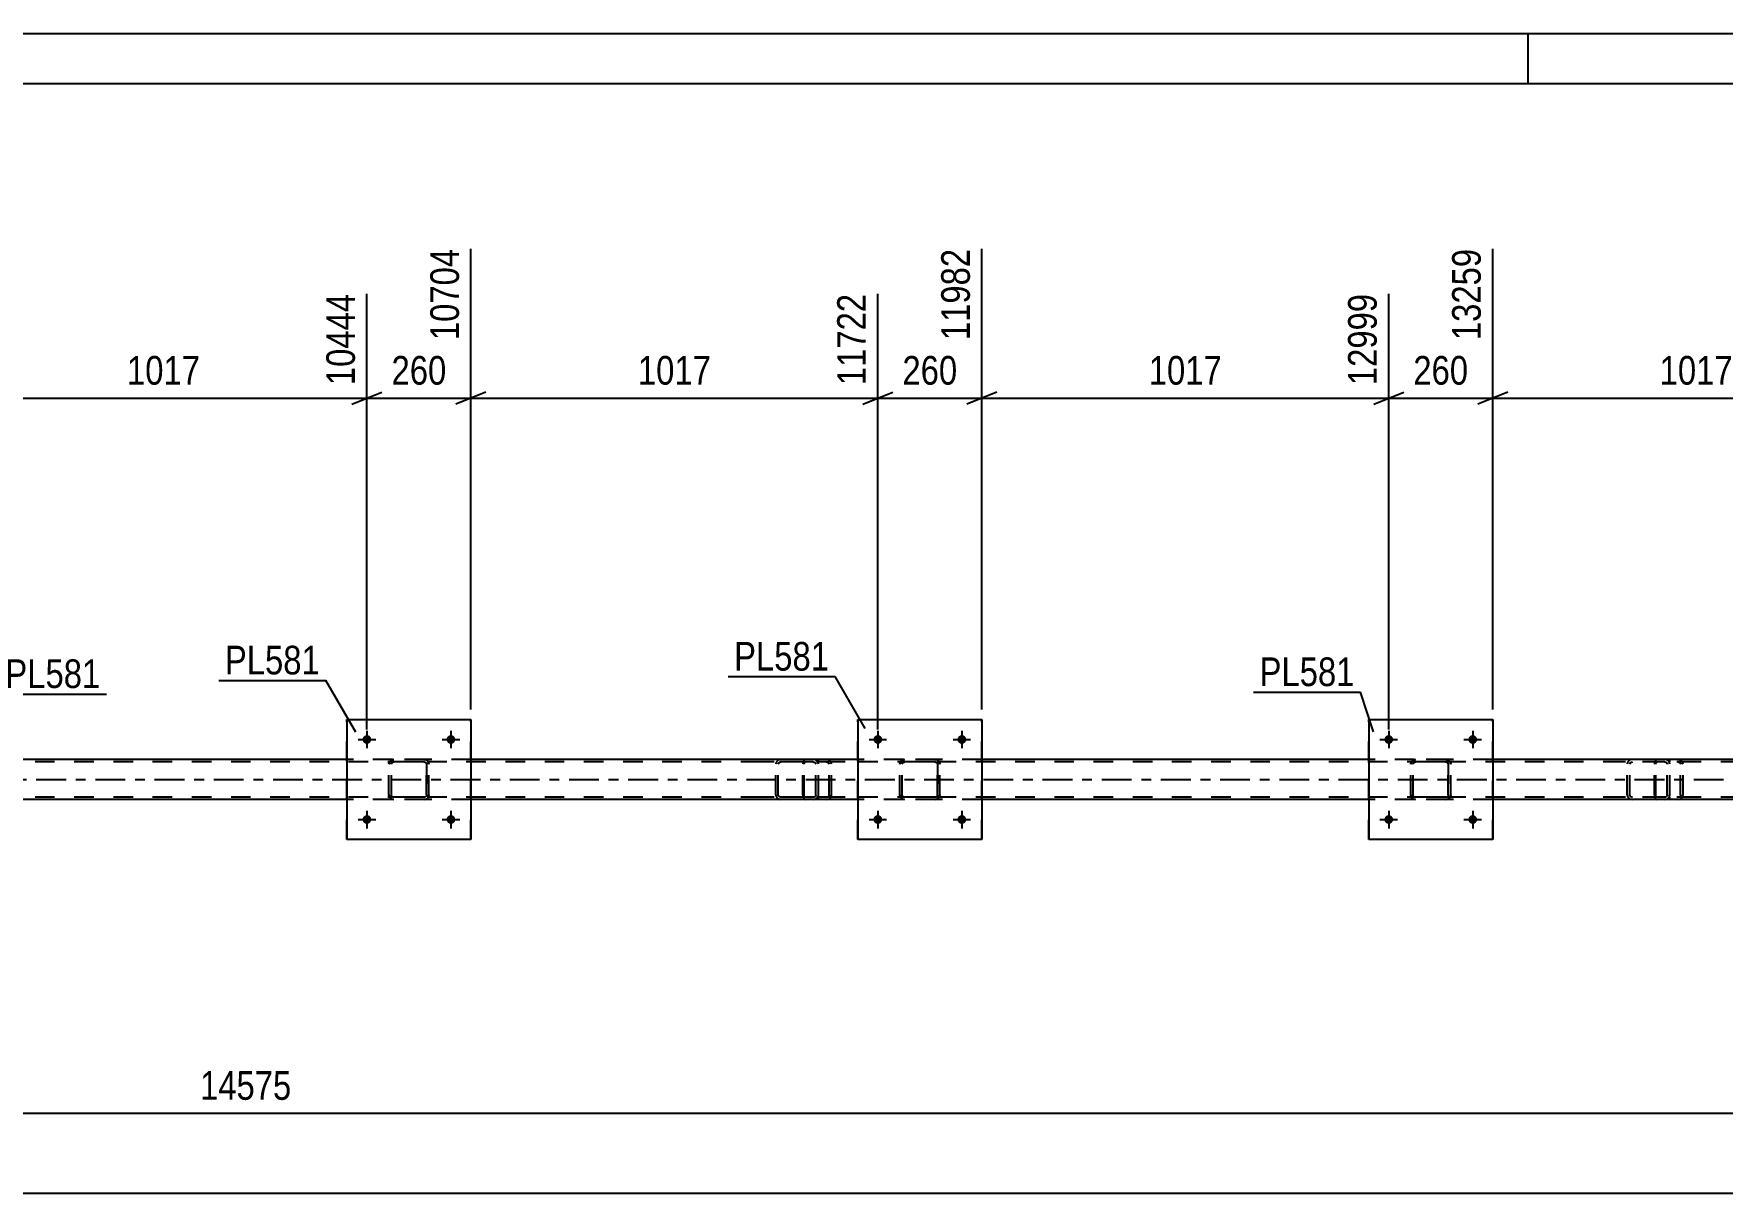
# Model space of a CAD drawing. Header units: millimetres. Extents: x -116 to 725, y -402 to 192.
# Drawn here: x 365.9 to 534.7, y 75.8 to 191.7 of the extents above; entities that cross this region are included whole.
import ezdxf

# ---------------------------------------------------------------- set-up
doc = ezdxf.new("R2010")
doc.units = ezdxf.units.MM
doc.linetypes.add('DXK_LINE_DOT2', pattern=[3.9198, 1.9599, -1.9599])
doc.linetypes.add('DXK_LINE_DOT3', pattern=[5.9187, 2.979, -0.9799, 0.9799, -0.9799])
doc.styles.add('Arial Narrow', font='ARIALN.TTF', dxfattribs={"height": 0.2})

# ---------------------------------------------------------------- blocks, each defined once
blk = doc.blocks.new('Unknown-203720616-1133')
at = {"color": 5, "linetype": 'Continuous'}
for p, q in [((725.28, 191.75), (-115.72, 191.75)), ((515.28, 186.75), (515.28, 191.75)), ((720.28, 186.75), (-110.72, 186.75))]:
    blk.add_line(p, q, dxfattribs=at)
blk = doc.blocks.new('Part-203720616-6532 - 6525')
at = {"color": 2, "linetype": 'Continuous'}
for p, q in [((448.25, 123.19), (448.25, 111.19)), ((448.25, 123.19), (460.65, 123.19)), ((460.65, 123.19), (460.65, 111.19)), ((460.65, 111.19), (448.25, 111.19))]:
    blk.add_line(p, q, dxfattribs=at)
at = {"color": 7, "linetype": 'DXK_LINE_DOT2'}
for p, q in [((448.25, 111.19), (448.25, 123.19)), ((460.65, 111.19), (460.65, 123.19))]:
    blk.add_line(p, q, dxfattribs=at)
blk = doc.blocks.new('Part-203720616-6527 - 6525')
at = {"color": 7, "linetype": 'DXK_LINE_DOT2'}
for p, q in [((452.45, 118.71), (452.49, 118.89)), ((452.49, 118.89), (452.45, 118.71)), ((452.45, 115.67), (452.45, 118.71)), ((452.45, 115.67), (452.45, 118.71)), ((452.69, 118.71), (452.71, 118.8)), ((452.69, 115.67), (452.69, 118.71)), ((452.69, 115.67), (452.69, 118.71)), ((452.71, 118.8), (452.76, 118.88)), ((452.75, 119.15), (452.93, 119.19)), ((452.93, 119.19), (452.75, 119.15)), ((452.76, 118.88), (452.84, 118.93)), ((452.84, 118.93), (452.93, 118.95)), ((455.97, 119.19), (452.93, 119.19)), ((455.97, 118.95), (452.93, 118.95)), ((455.97, 119.19), (456.16, 119.15)), ((456.16, 119.15), (455.97, 119.19)), ((455.97, 118.95), (456.06, 118.93)), ((456.06, 118.93), (456.14, 118.88)), ((456.14, 118.88), (456.19, 118.8)), ((456.19, 118.8), (456.21, 118.71)), ((456.21, 115.67), (456.21, 118.71)), ((456.21, 118.71), (456.21, 115.67)), ((456.42, 118.89), (456.45, 118.71)), ((456.45, 118.71), (456.42, 118.89)), ((456.45, 115.67), (456.45, 118.71)), ((456.45, 115.67), (456.45, 118.71)), ((452.49, 115.48), (452.45, 115.67)), ((452.45, 115.67), (452.49, 115.48)), ((452.71, 115.57), (452.69, 115.67)), ((452.76, 115.5), (452.71, 115.57)), ((452.93, 115.19), (452.75, 115.22)), ((452.75, 115.22), (452.93, 115.19)), ((452.84, 115.44), (452.76, 115.5)), ((452.93, 115.43), (452.84, 115.44)), ((455.97, 115.43), (452.93, 115.43)), ((455.97, 115.19), (452.93, 115.19)), ((456.06, 115.44), (455.97, 115.43)), ((456.16, 115.22), (455.97, 115.19)), ((455.97, 115.19), (456.16, 115.22)), ((456.14, 115.5), (456.06, 115.44)), ((456.19, 115.57), (456.14, 115.5)), ((456.21, 115.67), (456.19, 115.57)), ((456.45, 115.67), (456.42, 115.48)), ((456.42, 115.48), (456.45, 115.67))]:
    blk.add_line(p, q, dxfattribs=at)
at = {"color": 7, "linetype": 'DXK_LINE_DOT3'}
blk.add_line((454.45, 117.19), (454.45, 117.19), dxfattribs=at)
at = {"color": 7, "linetype": 'DXK_LINE_DOT2'}
for centre, start, end in [((452.93, 118.71), 112.5, 157.5), ((452.93, 118.71), 112.5, 157.5), ((455.97, 118.71), 22.5, 67.5), ((455.97, 118.71), 22.5, 67.5), ((452.93, 115.67), 202.5, 247.5), ((452.93, 115.67), 202.5, 247.5), ((455.97, 115.67), 292.5, 337.5), ((455.97, 115.67), 292.5, 337.5)]:
    blk.add_arc(centre, 0.48, start, end, dxfattribs=at)
blk = doc.blocks.new('Part-203720616-6679 - 6525')
at = {"color": 7, "linetype": 'DXK_LINE_DOT2'}
for p, q in [((630.57, 118.95), (-18.61, 118.95)), ((409.57, 119.19), (397.17, 119.19)), ((460.65, 119.19), (448.25, 119.19)), ((511.73, 119.19), (499.33, 119.19)), ((630.57, 115.43), (-18.61, 115.43)), ((409.57, 115.19), (397.17, 115.19)), ((460.65, 115.19), (448.25, 115.19)), ((511.73, 115.19), (499.33, 115.19))]:
    blk.add_line(p, q, dxfattribs=at)
at = {"color": 2, "linetype": 'Continuous'}
for p, q in [((397.17, 119.19), (358.49, 119.19)), ((448.25, 119.19), (409.57, 119.19)), ((499.33, 119.19), (460.65, 119.19)), ((550.41, 119.19), (511.73, 119.19)), ((397.17, 115.19), (358.49, 115.19)), ((448.25, 115.19), (409.57, 115.19)), ((499.33, 115.19), (460.65, 115.19)), ((550.41, 115.19), (511.73, 115.19))]:
    blk.add_line(p, q, dxfattribs=at)
at = {"color": 7, "linetype": 'DXK_LINE_DOT3'}
blk.add_line((-18.61, 117.19), (630.57, 117.19), dxfattribs=at)
blk = doc.blocks.new('Part-203720616-6620 - 6525')
at = {"color": 7, "linetype": 'DXK_LINE_DOT2'}
for p, q in [((527.91, 118.89), (527.89, 118.71)), ((527.89, 115.67), (527.89, 118.71)), ((527.97, 119.05), (527.91, 118.89)), ((528.06, 119.15), (527.97, 119.05)), ((528.03, 118.71), (528.04, 118.8)), ((528.03, 115.67), (528.03, 118.71)), ((528.04, 118.8), (528.07, 118.88)), ((528.16, 119.19), (528.06, 119.15)), ((528.07, 118.88), (528.11, 118.93)), ((528.11, 118.93), (528.16, 118.95)), ((532.1, 119.19), (528.16, 119.19)), ((532.1, 118.95), (528.16, 118.95)), ((529.44, 118.95), (529.44, 119.19)), ((530.45, 119.15), (530.26, 119.19)), ((530.26, 118.95), (530.35, 118.93)), ((530.35, 118.93), (530.43, 118.88)), ((530.43, 118.88), (530.49, 118.8)), ((530.49, 118.8), (530.51, 118.71)), ((530.51, 115.67), (530.51, 118.71)), ((530.72, 118.88), (530.72, 118.89)), ((530.76, 118.71), (530.72, 118.88)), ((530.76, 115.67), (530.76, 118.71)), ((527.89, 115.67), (527.91, 115.48)), ((527.91, 115.48), (527.97, 115.33)), ((527.97, 115.33), (528.06, 115.22)), ((528.04, 115.57), (528.03, 115.67)), ((528.07, 115.5), (528.04, 115.57)), ((528.06, 115.22), (528.16, 115.19)), ((528.11, 115.44), (528.07, 115.5)), ((528.16, 115.43), (528.11, 115.44)), ((532.1, 115.43), (528.16, 115.43)), ((532.1, 115.19), (528.16, 115.19)), ((529.44, 115.19), (529.44, 115.43)), ((530.35, 115.44), (530.26, 115.43)), ((530.26, 115.19), (530.45, 115.22)), ((530.43, 115.5), (530.35, 115.44)), ((530.49, 115.57), (530.43, 115.5)), ((530.51, 115.67), (530.49, 115.57)), ((530.72, 115.48), (530.76, 115.67))]:
    blk.add_line(p, q, dxfattribs=at)
for centre, start, end in [((530.27, 118.69), 23.8494, 68.8059), ((530.27, 115.68), 291.1941, 336.1506)]:
    blk.add_arc(centre, 0.492, start, end, dxfattribs=at)
blk = doc.blocks.new('Part-203720616-6621 - 6525')
at = {"color": 7, "linetype": 'DXK_LINE_DOT2'}
for p, q in [((442.78, 118.89), (442.76, 118.71)), ((442.76, 115.67), (442.76, 118.71)), ((442.84, 119.05), (442.78, 118.89)), ((442.93, 119.15), (442.84, 119.05)), ((442.89, 118.71), (442.9, 118.8)), ((442.89, 115.67), (442.89, 118.71)), ((442.9, 118.8), (442.93, 118.88)), ((443.03, 119.19), (442.93, 119.15)), ((442.93, 118.88), (442.98, 118.93)), ((442.98, 118.93), (443.03, 118.95)), ((446.97, 119.19), (443.03, 119.19)), ((446.97, 118.95), (443.03, 118.95)), ((444.31, 118.95), (444.31, 119.19)), ((445.31, 119.15), (445.12, 119.19)), ((445.12, 118.95), (445.22, 118.93)), ((445.22, 118.93), (445.3, 118.88)), ((445.3, 118.88), (445.35, 118.8)), ((445.35, 118.8), (445.37, 118.71)), ((445.37, 115.67), (445.37, 118.71)), ((445.59, 118.88), (445.59, 118.89)), ((445.62, 118.71), (445.59, 118.88)), ((445.62, 115.67), (445.62, 118.71)), ((442.76, 115.67), (442.78, 115.48)), ((442.78, 115.48), (442.84, 115.33)), ((442.84, 115.33), (442.93, 115.22)), ((442.9, 115.57), (442.89, 115.67)), ((442.93, 115.5), (442.9, 115.57)), ((442.98, 115.44), (442.93, 115.5)), ((442.93, 115.22), (443.03, 115.19)), ((443.03, 115.43), (442.98, 115.44)), ((446.97, 115.43), (443.03, 115.43)), ((446.97, 115.19), (443.03, 115.19)), ((444.31, 115.19), (444.31, 115.43)), ((445.22, 115.44), (445.12, 115.43)), ((445.12, 115.19), (445.31, 115.22)), ((445.3, 115.5), (445.22, 115.44)), ((445.35, 115.57), (445.3, 115.5)), ((445.37, 115.67), (445.35, 115.57)), ((445.59, 115.48), (445.62, 115.67))]:
    blk.add_line(p, q, dxfattribs=at)
for centre, start, end in [((445.14, 118.69), 23.8494, 68.8059), ((445.14, 115.68), 291.1941, 336.1506)]:
    blk.add_arc(centre, 0.492, start, end, dxfattribs=at)
blk = doc.blocks.new('Part-203720616-6575 - 6525')
at = {"color": 7, "linetype": 'DXK_LINE_DOT2'}
for p, q in [((401.37, 118.71), (401.41, 118.89)), ((401.41, 118.89), (401.37, 118.71)), ((401.37, 115.67), (401.37, 118.71)), ((401.37, 115.67), (401.37, 118.71)), ((401.61, 118.71), (401.63, 118.8)), ((401.61, 115.67), (401.61, 118.71)), ((401.61, 115.67), (401.61, 118.71)), ((401.63, 118.8), (401.68, 118.88)), ((401.67, 119.15), (401.85, 119.19)), ((401.85, 119.19), (401.67, 119.15)), ((401.68, 118.88), (401.76, 118.93)), ((401.76, 118.93), (401.85, 118.95)), ((404.89, 119.19), (401.85, 119.19)), ((404.89, 118.95), (401.85, 118.95)), ((404.89, 119.19), (405.08, 119.15)), ((405.08, 119.15), (404.89, 119.19)), ((404.89, 118.95), (404.98, 118.93)), ((404.98, 118.93), (405.06, 118.88)), ((405.06, 118.88), (405.11, 118.8)), ((405.11, 118.8), (405.13, 118.71)), ((405.13, 115.67), (405.13, 118.71)), ((405.13, 118.71), (405.13, 115.67)), ((405.34, 118.89), (405.37, 118.71)), ((405.37, 118.71), (405.34, 118.89)), ((405.37, 115.67), (405.37, 118.71)), ((405.37, 115.67), (405.37, 118.71)), ((401.41, 115.48), (401.37, 115.67)), ((401.37, 115.67), (401.41, 115.48)), ((401.63, 115.57), (401.61, 115.67)), ((401.68, 115.5), (401.63, 115.57)), ((401.85, 115.19), (401.67, 115.22)), ((401.67, 115.22), (401.85, 115.19)), ((401.76, 115.44), (401.68, 115.5)), ((401.85, 115.43), (401.76, 115.44)), ((404.89, 115.43), (401.85, 115.43)), ((404.89, 115.19), (401.85, 115.19)), ((404.98, 115.44), (404.89, 115.43)), ((405.08, 115.22), (404.89, 115.19)), ((404.89, 115.19), (405.08, 115.22)), ((405.06, 115.5), (404.98, 115.44)), ((405.11, 115.57), (405.06, 115.5)), ((405.13, 115.67), (405.11, 115.57)), ((405.37, 115.67), (405.34, 115.48)), ((405.34, 115.48), (405.37, 115.67))]:
    blk.add_line(p, q, dxfattribs=at)
at = {"color": 7, "linetype": 'DXK_LINE_DOT3'}
blk.add_line((403.37, 117.19), (403.37, 117.19), dxfattribs=at)
at = {"color": 7, "linetype": 'DXK_LINE_DOT2'}
for centre, start, end in [((401.85, 118.71), 112.5, 157.5), ((401.85, 118.71), 112.5, 157.5), ((404.89, 118.71), 22.5, 67.5), ((404.89, 118.71), 22.5, 67.5), ((401.85, 115.67), 202.5, 247.5), ((401.85, 115.67), 202.5, 247.5), ((404.89, 115.67), 292.5, 337.5), ((404.89, 115.67), 292.5, 337.5)]:
    blk.add_arc(centre, 0.48, start, end, dxfattribs=at)
blk = doc.blocks.new('Part-203720616-6580 - 6525')
at = {"color": 2, "linetype": 'Continuous'}
for p, q in [((397.17, 123.19), (397.17, 111.19)), ((397.17, 123.19), (409.57, 123.19)), ((409.57, 123.19), (409.57, 111.19)), ((409.57, 111.19), (397.17, 111.19))]:
    blk.add_line(p, q, dxfattribs=at)
at = {"color": 7, "linetype": 'DXK_LINE_DOT2'}
for p, q in [((397.17, 111.19), (397.17, 123.19)), ((409.57, 111.19), (409.57, 123.19))]:
    blk.add_line(p, q, dxfattribs=at)
blk = doc.blocks.new('Part-203720616-6721 - 6525')
at = {"color": 7, "linetype": 'DXK_LINE_DOT2'}
for p, q in [((443.8, 119.19), (438.4, 119.19)), ((443.8, 118.95), (438.4, 118.95)), ((440.09, 118.88), (440.05, 118.71)), ((440.05, 115.67), (440.05, 118.71)), ((440.09, 118.89), (440.09, 118.88)), ((440.3, 118.71), (440.32, 118.8)), ((440.3, 115.67), (440.3, 118.71)), ((440.32, 118.8), (440.38, 118.88)), ((440.56, 119.19), (440.36, 119.15)), ((440.38, 118.88), (440.46, 118.93)), ((440.46, 118.93), (440.56, 118.95)), ((443.99, 119.15), (443.8, 119.19)), ((443.8, 118.95), (443.89, 118.93)), ((443.89, 118.93), (443.98, 118.88)), ((443.98, 118.88), (444.03, 118.8)), ((444.03, 118.8), (444.05, 118.71)), ((444.05, 115.67), (444.05, 118.71)), ((444.27, 118.88), (444.27, 118.89)), ((444.31, 118.71), (444.27, 118.88)), ((444.31, 115.67), (444.31, 118.71)), ((443.8, 115.43), (438.4, 115.43)), ((443.8, 115.19), (438.4, 115.19)), ((440.05, 115.67), (440.09, 115.48)), ((440.32, 115.57), (440.3, 115.67)), ((440.38, 115.5), (440.32, 115.57)), ((440.36, 115.22), (440.56, 115.19)), ((440.46, 115.44), (440.38, 115.5)), ((440.56, 115.43), (440.46, 115.44)), ((443.89, 115.44), (443.8, 115.43)), ((443.8, 115.19), (443.99, 115.22)), ((443.98, 115.5), (443.89, 115.44)), ((444.03, 115.57), (443.98, 115.5)), ((444.05, 115.67), (444.03, 115.57)), ((444.27, 115.48), (444.31, 115.67))]:
    blk.add_line(p, q, dxfattribs=at)
for centre, start, end in [((440.54, 118.69), 110.7583, 155.68), ((443.81, 118.69), 24.32, 69.2417), ((440.54, 115.69), 204.32, 249.2417), ((443.81, 115.69), 290.7583, 335.68)]:
    blk.add_arc(centre, 0.496, start, end, dxfattribs=at)
blk = doc.blocks.new('Part-203720616-6722 - 6525')
at = {"color": 7, "linetype": 'DXK_LINE_DOT2'}
for p, q in [((528.93, 119.19), (523.54, 119.19)), ((528.93, 118.95), (523.54, 118.95)), ((525.22, 118.88), (525.18, 118.71)), ((525.18, 115.67), (525.18, 118.71)), ((525.22, 118.89), (525.22, 118.88)), ((525.44, 118.71), (525.46, 118.8)), ((525.44, 115.67), (525.44, 118.71)), ((525.46, 118.8), (525.51, 118.88)), ((525.69, 119.19), (525.5, 119.15)), ((525.51, 118.88), (525.6, 118.93)), ((525.6, 118.93), (525.69, 118.95)), ((529.12, 119.15), (528.93, 119.19)), ((528.93, 118.95), (529.03, 118.93)), ((529.03, 118.93), (529.11, 118.88)), ((529.11, 118.88), (529.17, 118.8)), ((529.17, 118.8), (529.18, 118.71)), ((529.18, 115.67), (529.18, 118.71)), ((529.4, 118.88), (529.4, 118.89)), ((529.44, 118.71), (529.4, 118.88)), ((529.44, 115.67), (529.44, 118.71)), ((528.93, 115.43), (523.54, 115.43)), ((528.93, 115.19), (523.54, 115.19)), ((525.18, 115.67), (525.22, 115.48)), ((525.46, 115.57), (525.44, 115.67)), ((525.51, 115.5), (525.46, 115.57)), ((525.5, 115.22), (525.69, 115.19)), ((525.6, 115.44), (525.51, 115.5)), ((525.69, 115.43), (525.6, 115.44)), ((529.03, 115.44), (528.93, 115.43)), ((528.93, 115.19), (529.12, 115.22)), ((529.11, 115.5), (529.03, 115.44)), ((529.17, 115.57), (529.11, 115.5)), ((529.18, 115.67), (529.17, 115.57)), ((529.4, 115.48), (529.44, 115.67))]:
    blk.add_line(p, q, dxfattribs=at)
for centre, start, end in [((525.67, 118.69), 110.7583, 155.68), ((528.95, 118.69), 24.32, 69.2417), ((525.67, 115.69), 204.32, 249.2417), ((528.95, 115.69), 290.7583, 335.68)]:
    blk.add_arc(centre, 0.496, start, end, dxfattribs=at)
blk = doc.blocks.new('Bolt-203720616-6774 - 6525')
at = {"linetype": 'Continuous'}
for points in [[(501.77, 113.19, -1), (500.89, 113.19, -1)], [(510.17, 113.19, -1), (509.29, 113.19, -1)]]:
    blk.add_hatch(color=1, dxfattribs=at).paths.add_polyline_path(points)
at = {"color": 1, "linetype": 'Continuous'}
for p, q in [((500.45, 113.19), (502.21, 113.19)), ((501.33, 114.07), (501.33, 112.31)), ((508.85, 113.19), (510.61, 113.19)), ((509.73, 114.07), (509.73, 112.31))]:
    blk.add_line(p, q, dxfattribs=at)
blk = doc.blocks.new('Bolt-203720616-6775 - 6525')
at = {"linetype": 'Continuous'}
for points in [[(501.77, 121.19, -1), (500.89, 121.19, -1)], [(510.17, 121.19, -1), (509.29, 121.19, -1)]]:
    blk.add_hatch(color=1, dxfattribs=at).paths.add_polyline_path(points)
at = {"color": 1, "linetype": 'Continuous'}
for p, q in [((501.33, 122.07), (501.33, 120.31)), ((509.73, 122.07), (509.73, 120.31)), ((500.45, 121.19), (502.21, 121.19)), ((508.85, 121.19), (510.61, 121.19))]:
    blk.add_line(p, q, dxfattribs=at)
blk = doc.blocks.new('Part-203720616-6788 - 6525')
at = {"color": 7, "linetype": 'DXK_LINE_DOT2'}
for p, q in [((503.53, 118.71), (503.57, 118.89)), ((503.57, 118.89), (503.53, 118.71)), ((503.53, 115.67), (503.53, 118.71)), ((503.53, 115.67), (503.53, 118.71)), ((503.77, 118.71), (503.79, 118.8)), ((503.77, 115.67), (503.77, 118.71)), ((503.77, 115.67), (503.77, 118.71)), ((503.79, 118.8), (503.84, 118.88)), ((503.83, 119.15), (504.01, 119.19)), ((504.01, 119.19), (503.83, 119.15)), ((503.84, 118.88), (503.92, 118.93)), ((503.92, 118.93), (504.01, 118.95)), ((507.05, 119.19), (504.01, 119.19)), ((507.05, 118.95), (504.01, 118.95)), ((507.05, 119.19), (507.24, 119.15)), ((507.24, 119.15), (507.05, 119.19)), ((507.05, 118.95), (507.14, 118.93)), ((507.14, 118.93), (507.22, 118.88)), ((507.22, 118.88), (507.27, 118.8)), ((507.27, 118.8), (507.29, 118.71)), ((507.29, 115.67), (507.29, 118.71)), ((507.29, 118.71), (507.29, 115.67)), ((507.5, 118.89), (507.53, 118.71)), ((507.53, 118.71), (507.5, 118.89)), ((507.53, 115.67), (507.53, 118.71)), ((507.53, 115.67), (507.53, 118.71)), ((503.57, 115.48), (503.53, 115.67)), ((503.53, 115.67), (503.57, 115.48)), ((503.79, 115.57), (503.77, 115.67)), ((503.84, 115.5), (503.79, 115.57)), ((504.01, 115.19), (503.83, 115.22)), ((503.83, 115.22), (504.01, 115.19)), ((503.92, 115.44), (503.84, 115.5)), ((504.01, 115.43), (503.92, 115.44)), ((507.05, 115.43), (504.01, 115.43)), ((507.05, 115.19), (504.01, 115.19)), ((507.14, 115.44), (507.05, 115.43)), ((507.24, 115.22), (507.05, 115.19)), ((507.05, 115.19), (507.24, 115.22)), ((507.22, 115.5), (507.14, 115.44)), ((507.27, 115.57), (507.22, 115.5)), ((507.29, 115.67), (507.27, 115.57)), ((507.53, 115.67), (507.5, 115.48)), ((507.5, 115.48), (507.53, 115.67))]:
    blk.add_line(p, q, dxfattribs=at)
at = {"color": 7, "linetype": 'DXK_LINE_DOT3'}
blk.add_line((505.53, 117.19), (505.53, 117.19), dxfattribs=at)
at = {"color": 7, "linetype": 'DXK_LINE_DOT2'}
for centre, start, end in [((504.01, 118.71), 112.5, 157.5), ((504.01, 118.71), 112.5, 157.5), ((507.05, 118.71), 22.5, 67.5), ((507.05, 118.71), 22.5, 67.5), ((504.01, 115.67), 202.5, 247.5), ((504.01, 115.67), 202.5, 247.5), ((507.05, 115.67), 292.5, 337.5), ((507.05, 115.67), 292.5, 337.5)]:
    blk.add_arc(centre, 0.48, start, end, dxfattribs=at)
blk = doc.blocks.new('Part-203720616-6793 - 6525')
at = {"color": 2, "linetype": 'Continuous'}
for p, q in [((499.33, 123.19), (499.33, 111.19)), ((499.33, 123.19), (511.73, 123.19)), ((511.73, 123.19), (511.73, 111.19)), ((511.73, 111.19), (499.33, 111.19))]:
    blk.add_line(p, q, dxfattribs=at)
at = {"color": 7, "linetype": 'DXK_LINE_DOT2'}
for p, q in [((499.33, 111.19), (499.33, 123.19)), ((511.73, 111.19), (511.73, 123.19))]:
    blk.add_line(p, q, dxfattribs=at)
blk = doc.blocks.new('Bolt-203720616-6814 - 6525')
at = {"linetype": 'Continuous'}
for points in [[(399.61, 113.19, -1), (398.73, 113.19, -1)], [(408.01, 113.19, -1), (407.13, 113.19, -1)]]:
    blk.add_hatch(color=1, dxfattribs=at).paths.add_polyline_path(points)
at = {"color": 1, "linetype": 'Continuous'}
for p, q in [((398.29, 113.19), (400.05, 113.19)), ((399.17, 114.07), (399.17, 112.31)), ((406.69, 113.19), (408.45, 113.19)), ((407.57, 114.07), (407.57, 112.31))]:
    blk.add_line(p, q, dxfattribs=at)
blk = doc.blocks.new('Bolt-203720616-6815 - 6525')
at = {"linetype": 'Continuous'}
for points in [[(399.61, 121.19, -1), (398.73, 121.19, -1)], [(408.01, 121.19, -1), (407.13, 121.19, -1)]]:
    blk.add_hatch(color=1, dxfattribs=at).paths.add_polyline_path(points)
at = {"color": 1, "linetype": 'Continuous'}
for p, q in [((399.17, 122.07), (399.17, 120.31)), ((407.57, 122.07), (407.57, 120.31)), ((398.29, 121.19), (400.05, 121.19)), ((406.69, 121.19), (408.45, 121.19))]:
    blk.add_line(p, q, dxfattribs=at)
blk = doc.blocks.new('Bolt-203720616-6816 - 6525')
at = {"linetype": 'Continuous'}
for points in [[(450.69, 113.19, -1), (449.81, 113.19, -1)], [(459.09, 113.19, -1), (458.21, 113.19, -1)]]:
    blk.add_hatch(color=1, dxfattribs=at).paths.add_polyline_path(points)
at = {"color": 1, "linetype": 'Continuous'}
for p, q in [((449.37, 113.19), (451.13, 113.19)), ((450.25, 114.07), (450.25, 112.31)), ((457.77, 113.19), (459.53, 113.19)), ((458.65, 114.07), (458.65, 112.31))]:
    blk.add_line(p, q, dxfattribs=at)
blk = doc.blocks.new('Bolt-203720616-6817 - 6525')
at = {"linetype": 'Continuous'}
for points in [[(450.69, 121.19, -1), (449.81, 121.19, -1)], [(459.09, 121.19, -1), (458.21, 121.19, -1)]]:
    blk.add_hatch(color=1, dxfattribs=at).paths.add_polyline_path(points)
at = {"color": 1, "linetype": 'Continuous'}
for p, q in [((450.25, 122.07), (450.25, 120.31)), ((458.65, 122.07), (458.65, 120.31)), ((449.37, 121.19), (451.13, 121.19)), ((457.77, 121.19), (459.53, 121.19))]:
    blk.add_line(p, q, dxfattribs=at)
blk = doc.blocks.new('StraightDimension-203720616-7074 - 6525')
at = {"color": 7, "linetype": 'Continuous'}
blk.add_line((-19.25, 75.83), (675.6, 75.83), dxfattribs=at)
blk = doc.blocks.new('StraightDimension-203720616-13702 - 6525')
at = {"color": 7, "linetype": 'Continuous'}
for p, q in [((511.73, 124.19), (511.73, 170.26)), ((552.41, 122.19), (552.41, 165.76)), ((513.23, 155.92), (510.23, 154.72)), ((511.73, 155.32), (552.41, 155.32)), ((550.91, 154.72), (553.91, 155.92))]:
    blk.add_line(p, q, dxfattribs=at)
at = {"color": 0, "linetype": 'Continuous'}
blk.add_wipeout([(551.81, 166.36), (547.61, 166.36), (547.61, 156.02), (551.81, 156.02)], dxfattribs=at)
at = {"color": 0}
blk.add_wipeout([(536.33, 156.07), (536.33, 160.27), (527.82, 160.27), (527.82, 156.07)], dxfattribs=at)
at = {"color": 3, "linetype": 'Continuous', "style": 'Arial Narrow'}
blk.add_text('14276', height=2.863, rotation=90.0002, dxfattribs=at).set_placement((551.21, 156.62))
at = {"color": 3, "style": 'Arial Narrow'}
blk.add_text('1017', height=2.863, dxfattribs=at).set_placement((528.42, 156.67))
blk = doc.blocks.new('StraightDimension-203720616-13703 - 6525')
at = {"color": 7, "linetype": 'Continuous'}
for p, q in [((511.73, 124.19), (511.73, 170.26)), ((501.33, 122.19), (501.33, 165.76)), ((499.83, 154.72), (502.83, 155.92)), ((501.33, 155.32), (511.73, 155.32)), ((513.23, 155.92), (510.23, 154.72))]:
    blk.add_line(p, q, dxfattribs=at)
at = {"color": 0}
blk.add_wipeout([(509.87, 156.07), (509.87, 160.27), (503.19, 160.27), (503.19, 156.07)], dxfattribs=at)
at = {"color": 3, "style": 'Arial Narrow'}
blk.add_text('260', height=2.863, dxfattribs=at).set_placement((503.79, 156.67))
at = {"color": 0, "linetype": 'Continuous'}
blk.add_wipeout([(511.13, 170.86), (506.93, 170.86), (506.93, 160.52), (511.13, 160.52)], dxfattribs=at)
at = {"color": 3, "linetype": 'Continuous', "style": 'Arial Narrow'}
blk.add_text('13259', height=2.863, rotation=90.0002, dxfattribs=at).set_placement((510.53, 161.12))
blk = doc.blocks.new('StraightDimension-203720616-13704 - 6525')
at = {"color": 7, "linetype": 'Continuous'}
for p, q in [((460.65, 124.19), (460.65, 170.26)), ((501.33, 122.19), (501.33, 165.76)), ((462.15, 155.92), (459.15, 154.72)), ((460.65, 155.32), (501.33, 155.32)), ((499.83, 154.72), (502.83, 155.92))]:
    blk.add_line(p, q, dxfattribs=at)
at = {"color": 0, "linetype": 'Continuous'}
blk.add_wipeout([(500.73, 166.36), (496.53, 166.36), (496.53, 156.02), (500.73, 156.02)], dxfattribs=at)
at = {"color": 0}
blk.add_wipeout([(485.25, 156.07), (485.25, 160.27), (476.74, 160.27), (476.74, 156.07)], dxfattribs=at)
at = {"color": 3, "linetype": 'Continuous', "style": 'Arial Narrow'}
blk.add_text('12999', height=2.863, rotation=90.0002, dxfattribs=at).set_placement((500.13, 156.62))
at = {"color": 3, "style": 'Arial Narrow'}
blk.add_text('1017', height=2.863, dxfattribs=at).set_placement((477.34, 156.67))
blk = doc.blocks.new('StraightDimension-203720616-13705 - 6525')
at = {"color": 7, "linetype": 'Continuous'}
for p, q in [((460.65, 124.19), (460.65, 170.26)), ((450.25, 122.19), (450.25, 165.76)), ((448.75, 154.72), (451.75, 155.92)), ((450.25, 155.32), (460.65, 155.32)), ((462.15, 155.92), (459.15, 154.72))]:
    blk.add_line(p, q, dxfattribs=at)
at = {"color": 0}
blk.add_wipeout([(458.79, 156.07), (458.79, 160.27), (452.11, 160.27), (452.11, 156.07)], dxfattribs=at)
at = {"color": 3, "style": 'Arial Narrow'}
blk.add_text('260', height=2.863, dxfattribs=at).set_placement((452.71, 156.67))
at = {"color": 0, "linetype": 'Continuous'}
blk.add_wipeout([(460.05, 170.86), (455.85, 170.86), (455.85, 160.52), (460.05, 160.52)], dxfattribs=at)
at = {"color": 3, "linetype": 'Continuous', "style": 'Arial Narrow'}
blk.add_text('11982', height=2.863, rotation=90.0002, dxfattribs=at).set_placement((459.45, 161.12))
blk = doc.blocks.new('StraightDimension-203720616-13706 - 6525')
at = {"color": 7, "linetype": 'Continuous'}
for p, q in [((409.57, 124.19), (409.57, 170.26)), ((450.25, 122.19), (450.25, 165.76)), ((411.07, 155.92), (408.07, 154.72)), ((409.57, 155.32), (450.25, 155.32)), ((448.75, 154.72), (451.75, 155.92))]:
    blk.add_line(p, q, dxfattribs=at)
at = {"color": 0, "linetype": 'Continuous'}
blk.add_wipeout([(449.65, 166.36), (445.45, 166.36), (445.45, 156.02), (449.65, 156.02)], dxfattribs=at)
at = {"color": 0}
blk.add_wipeout([(434.17, 156.07), (434.17, 160.27), (425.66, 160.27), (425.66, 156.07)], dxfattribs=at)
at = {"color": 3, "linetype": 'Continuous', "style": 'Arial Narrow'}
blk.add_text('11722', height=2.863, rotation=90.0002, dxfattribs=at).set_placement((449.05, 156.62))
at = {"color": 3, "style": 'Arial Narrow'}
blk.add_text('1017', height=2.863, dxfattribs=at).set_placement((426.26, 156.67))
blk = doc.blocks.new('StraightDimension-203720616-13707 - 6525')
at = {"color": 7, "linetype": 'Continuous'}
for p, q in [((409.57, 124.19), (409.57, 170.26)), ((399.17, 122.19), (399.17, 165.76)), ((397.67, 154.72), (400.67, 155.92)), ((399.17, 155.32), (409.57, 155.32)), ((411.07, 155.92), (408.07, 154.72))]:
    blk.add_line(p, q, dxfattribs=at)
at = {"color": 0}
blk.add_wipeout([(407.71, 156.07), (407.71, 160.27), (401.03, 160.27), (401.03, 156.07)], dxfattribs=at)
at = {"color": 3, "style": 'Arial Narrow'}
blk.add_text('260', height=2.863, dxfattribs=at).set_placement((401.63, 156.67))
at = {"color": 0, "linetype": 'Continuous'}
blk.add_wipeout([(408.97, 170.86), (404.77, 170.86), (404.77, 160.52), (408.97, 160.52)], dxfattribs=at)
at = {"color": 3, "linetype": 'Continuous', "style": 'Arial Narrow'}
blk.add_text('10704', height=2.863, rotation=90.0002, dxfattribs=at).set_placement((408.37, 161.12))
blk = doc.blocks.new('StraightDimension-203720616-13708 - 6525')
at = {"color": 7, "linetype": 'Continuous'}
for p, q in [((358.49, 124.19), (358.49, 168.43)), ((399.17, 122.19), (399.17, 165.76)), ((359.99, 155.92), (356.99, 154.72)), ((358.49, 155.32), (399.17, 155.32)), ((397.67, 154.72), (400.67, 155.92))]:
    blk.add_line(p, q, dxfattribs=at)
at = {"color": 0, "linetype": 'Continuous'}
blk.add_wipeout([(398.57, 166.36), (394.37, 166.36), (394.37, 156.02), (398.57, 156.02)], dxfattribs=at)
at = {"color": 0}
blk.add_wipeout([(383.09, 156.07), (383.09, 160.27), (374.58, 160.27), (374.58, 156.07)], dxfattribs=at)
at = {"color": 3, "linetype": 'Continuous', "style": 'Arial Narrow'}
blk.add_text('10444', height=2.863, rotation=90.0002, dxfattribs=at).set_placement((397.97, 156.62))
at = {"color": 3, "style": 'Arial Narrow'}
blk.add_text('1017', height=2.863, dxfattribs=at).set_placement((375.18, 156.67))
blk = doc.blocks.new('StraightDimension-203720616-14904 - 6525')
at = {"color": 7, "linetype": 'Continuous'}
blk.add_line((98.51, 83.82), (675.6, 83.82), dxfattribs=at)
at = {"color": 0}
blk.add_wipeout([(392.22, 84.57), (392.22, 88.77), (381.88, 88.77), (381.88, 84.57)], dxfattribs=at)
at = {"color": 3, "style": 'Arial Narrow'}
blk.add_text('14575', height=2.863, dxfattribs=at).set_placement((382.48, 85.17))
blk = doc.blocks.new('Mark-203720616-6528 - 6525')
at = {"color": 0}
blk.add_wipeout([(445.38, 128.08), (445.38, 131.08), (435.88, 131.08), (435.88, 128.08)], dxfattribs=at)
blk.add_wipeout([(445.38, 128.08), (445.38, 131.08), (435.88, 131.08), (435.88, 128.08)], dxfattribs=at)
at = {"color": 30, "linetype": 'Continuous'}
for p in [(435.28, 127.48), (448.98, 122.29)]:
    blk.add_line(p, (445.98, 127.48), dxfattribs=at)
at = {"color": 3, "style": 'Arial Narrow'}
blk.add_text('PL581', height=2.863, dxfattribs=at).set_placement((435.88, 128.08))
blk = doc.blocks.new('Mark-203720616-6570 - 6525')
at = {"color": 0}
blk.add_wipeout([(372.52, 126.34), (372.52, 129.34), (363.02, 129.34), (363.02, 126.34)], dxfattribs=at)
blk.add_wipeout([(372.52, 126.34), (372.52, 129.34), (363.02, 129.34), (363.02, 126.34)], dxfattribs=at)
at = {"color": 30, "linetype": 'Continuous'}
for p, q in [((357.85, 122.67), (362.42, 125.74)), ((362.42, 125.74), (373.12, 125.74))]:
    blk.add_line(p, q, dxfattribs=at)
at = {"color": 3, "style": 'Arial Narrow'}
blk.add_text('PL581', height=2.863, dxfattribs=at).set_placement((363.02, 126.34))
blk = doc.blocks.new('Mark-203720616-6576 - 6525')
at = {"color": 0}
blk.add_wipeout([(394.47, 127.7), (394.47, 130.7), (384.97, 130.7), (384.97, 127.7)], dxfattribs=at)
blk.add_wipeout([(394.47, 127.7), (394.47, 130.7), (384.97, 130.7), (384.97, 127.7)], dxfattribs=at)
at = {"color": 30, "linetype": 'Continuous'}
for p in [(384.37, 127.1), (398.07, 121.91)]:
    blk.add_line(p, (395.07, 127.1), dxfattribs=at)
at = {"color": 3, "style": 'Arial Narrow'}
blk.add_text('PL581', height=2.863, dxfattribs=at).set_placement((384.97, 127.7))
blk = doc.blocks.new('Mark-203720616-6789 - 6525')
at = {"color": 0}
blk.add_wipeout([(497.92, 126.53), (497.92, 129.53), (488.42, 129.53), (488.42, 126.53)], dxfattribs=at)
blk.add_wipeout([(497.92, 126.53), (497.92, 129.53), (488.42, 129.53), (488.42, 126.53)], dxfattribs=at)
at = {"color": 30, "linetype": 'Continuous'}
for p in [(487.82, 125.93), (499.8, 121.96)]:
    blk.add_line(p, (498.52, 125.93), dxfattribs=at)
at = {"color": 3, "style": 'Arial Narrow'}
blk.add_text('PL581', height=2.863, dxfattribs=at).set_placement((488.42, 126.53))

msp = doc.modelspace()

# ---------------------------------------------------------------- block references
for name in ['Unknown-203720616-1133', 'Part-203720616-6580 - 6525', 'Bolt-203720616-6815 - 6525', 'Part-203720616-6532 - 6525', 'Bolt-203720616-6817 - 6525', 'Part-203720616-6793 - 6525', 'Bolt-203720616-6775 - 6525', 'Part-203720616-6679 - 6525', 'Part-203720616-6575 - 6525', 'Part-203720616-6721 - 6525', 'Part-203720616-6621 - 6525', 'Part-203720616-6527 - 6525', 'Part-203720616-6788 - 6525', 'Part-203720616-6722 - 6525', 'Part-203720616-6620 - 6525', 'Bolt-203720616-6814 - 6525', 'Bolt-203720616-6816 - 6525', 'Bolt-203720616-6774 - 6525']:
    msp.add_blockref(name, (0, 0))

# ---------------------------------------------------------------- next in the draw order: block references
for name in ['StraightDimension-203720616-13702 - 6525', 'StraightDimension-203720616-7074 - 6525']:
    msp.add_blockref(name, (0, 0))

# ---------------------------------------------------------------- next in the draw order: block references
for name in ['StraightDimension-203720616-13703 - 6525', 'StraightDimension-203720616-14904 - 6525']:
    msp.add_blockref(name, (0, 0))

# ---------------------------------------------------------------- next in the draw order: block references
msp.add_blockref('StraightDimension-203720616-13704 - 6525', (0, 0))

# ---------------------------------------------------------------- next in the draw order: block references
for name in ['StraightDimension-203720616-13705 - 6525', 'Mark-203720616-6789 - 6525']:
    msp.add_blockref(name, (0, 0))

# ---------------------------------------------------------------- next in the draw order: block references
msp.add_blockref('StraightDimension-203720616-13706 - 6525', (0, 0))

# ---------------------------------------------------------------- next in the draw order: block references
for name in ['StraightDimension-203720616-13707 - 6525', 'Mark-203720616-6528 - 6525']:
    msp.add_blockref(name, (0, 0))

# ---------------------------------------------------------------- next in the draw order: block references
msp.add_blockref('StraightDimension-203720616-13708 - 6525', (0, 0))

# ---------------------------------------------------------------- next in the draw order: block references
for name in ['Mark-203720616-6576 - 6525', 'Mark-203720616-6570 - 6525']:
    msp.add_blockref(name, (0, 0))

doc.saveas('drawing.dxf')
